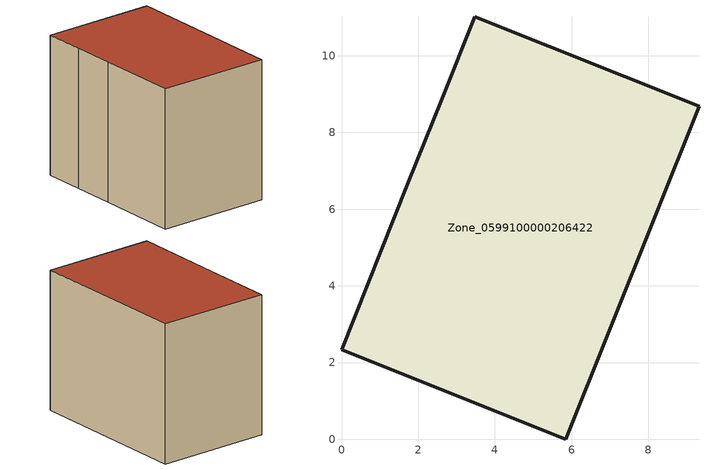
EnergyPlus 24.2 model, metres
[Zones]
Zone_0599100000206422
 floor ground (C_G): 0,2.34 1.72,6.64 2.62,8.9 3.47,11.02 9.32,8.68 5.85,0 z0.42
 wall outside (C_F): 9.32,8.68 3.47,11.02 2.62,8.9 1.72,6.64 0,2.34 5.85,0 9.32,8.68 z0.42:8.12
 roof outside (C_R): 3.47,11.02 2.62,8.9 1.72,6.64 0,2.34 5.85,0 9.32,8.68 z8.12
[BUILDING]
Pand.0599100000206422: North Axis=0; Terrain=City; Loads Convergence Tolerance Value=0.04; Temperature Convergence Tolerance Value=0.4; Solar Distribution=FullExterior; Maximum Number of Warmup Days=25; Minimum Number of Warmup Days=1
[Site:Location]
Rotterdam.The.Hague.AP_ZH_NLD Design_Conditions: Latitude=51.96; Longitude=4.45; Time Zone=1; Elevation=-4.5
[SITE:GROUNDTEMPERATURE:BUILDINGSURFACE]
18, 18, 18, 18, 18, 18, 18, 18, 18, 18, 18, 18
[MATERIAL] Thermal Absorptance=0.9; Solar Absorptance=0.7; Visible Absorptance=0.7
Name | Roughness | Thickness | Conductivity | Density | Specific Heat
G.TC.1965-1974 | MediumSmooth | 0.15 | 0.882353 | 540 | 1210
F.TC.1965-1974 | Rough | 0.3 | 0.697674 | 1920 | 840
R.TC.1965-1974 | MediumRough | 0.2 | 0.232558 | 1500 | 1000
[CONSTRUCTION]
C_G: G.TC.1965-1974
C_F: F.TC.1965-1974
C_R: R.TC.1965-1974
[ZONE]
Zone_0599100000206422: Type=1; Multiplier=1; Ceiling Height=Autocalculate; Volume=Autocalculate; Floor Area=autocalculate; Part of Total Floor Area=Yes
[ZONEINFILTRATION:DESIGNFLOWRATE]
Infil_Zone_0599100000206422: Zone or ZoneList or Space or SpaceList=Zone_0599100000206422; Schedule=AlwaysOn; Design Flow Rate Calculation Method=Flow/Area; Flow Rate per Floor Area=0.003; Constant Term Coefficient=1; Temperature Term Coefficient=0; Velocity Term Coefficient=0; Velocity Squared Term Coefficient=0
[HVACTEMPLATE:ZONE:IDEALLOADSAIRSYSTEM]
Zone_0599100000206422: Maximum Heating Supply Air Temperature=50; Minimum Cooling Supply Air Temperature=13; Maximum Heating Supply Air Humidity Ratio=0.0156; Minimum Cooling Supply Air Humidity Ratio=0.0077; Heating Limit=NoLimit; Cooling Limit=NoLimit; Dehumidification Control Type=ConstantSensibleHeatRatio; Cooling Sensible Heat Ratio=0.7; Dehumidification Setpoint=60; Humidification Control Type=None; Humidification Setpoint=30; Outdoor Air Method=None; Outdoor Air Flow Rate per Person=0.00944; Outdoor Air Flow Rate per Zone Floor Area=0; Outdoor Air Flow Rate per Zone=0; Demand Controlled Ventilation Type=None; Outdoor Air Economizer Type=NoEconomizer; Heat Recovery Type=None; Sensible Heat Recovery Effectiveness=0.7; Latent Heat Recovery Effectiveness=0.65
[ZONECONTROL:THERMOSTAT]
ThermostatControl_Zone_0599100000206422: Zone or ZoneList=Zone_0599100000206422; Control Type Schedule=DualSetpointControlType; Control 1=Thermostat_Zone_0599100000206422; Temperature Difference Between Cutout And Setpoint=0
[THERMOSTATSETPOINT:DUALSETPOINT]
Thermostat_Zone_0599100000206422: Heating Setpoint Temperature Schedule=HeatingSetpoint_Zone_0599100000206422; Cooling Setpoint Temperature Schedule=CoolingSetpoint_Zone_0599100000206422
[SCHEDULE:COMPACT]
HeatingSetpoint_Zone_0599100000206422: Through: 12/31, For: AllDays, Until: 24:00, 21
CoolingSetpoint_Zone_0599100000206422: Through: 12/31, For: AllDays, Until: 24:00, 24
DualSetpointControlType: Through: 12/31, For: AllDays, Until: 24:00, 4
AlwaysOn: Through: 12/31, For: AllDays, Until: 24:00, 1
